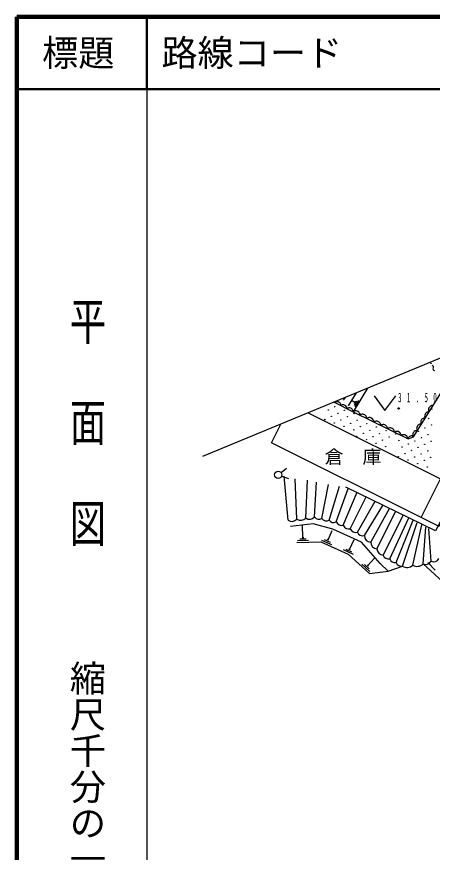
# Model space of a CAD drawing. Units: millimetres, scale not verified. Extents: x 40000 to 680000, y 20000 to 380000.
# Drawn here: x 40000 to 97450, y 264416 to 380000 of the extents above; entities that cross this region are included whole.
import ezdxf
from ezdxf.enums import TextEntityAlignment as Align

# ---------------------------------------------------------------- set-up
doc = ezdxf.new("R2010")
doc.units = ezdxf.units.MM
doc.header["$LTSCALE"] = 1000
for name, color, linetype, lineweight in [('M-BGD', 7, 'Continuous', 25), ('M-BMK-SRVR', 3, 'Continuous', 25), ('M-TTL', 2, 'Continuous', 140), ('M-TTL-BAND', 7, 'Continuous', 25), ('M-TTL-LINE', 7, 'Continuous', 50)]:
    doc.layers.add(name, color=color, linetype=linetype, lineweight=lineweight)
doc.layers.add('M-TTL-TXT', color=7, linetype='Continuous')
doc.styles.add('@ＭＳ ゴシック', font='')
doc.styles.add('ＭＳ ゴシック', font='')
doc.styles.get('@ＭＳ ゴシック').set_extended_font_data('@MS Gothic')
doc.styles.get('ＭＳ ゴシック').set_extended_font_data('MS Gothic')

msp = doc.modelspace()

# ---------------------------------------------------------------- linework, layer by layer
at = {"layer": 'M-BGD'}
for p, q in [((88503, 328606), (86510, 325354)), ((94838, 321906), (99195, 328789)), ((85198, 326942), (85460, 327346)), ((86944, 327960), (85820, 326191)), ((83872, 326688), (86510, 325354)), ((83971, 326638), (83963, 326748)), ((86727, 326639), (86284, 326911)), ((86821, 326792), (86633, 326485)), ((86686, 326265), (87041, 326845)), ((87261, 326898), (86739, 326045)), ((80306, 325210), (98592, 316088)), ((86510, 325354), (94097, 321589)), ((94097, 321589), (94838, 321906)), ((76540, 316937), (77310, 317567)), ((76620, 316447), (77560, 316117)), ((77507, 310358), (76993, 316430)), ((78730, 310508), (78516, 316054)), ((79952, 310657), (80213, 315886)), ((81175, 310807), (81466, 315627)), ((95913, 310719), (98592, 316088)), ((82175, 310584), (83097, 315283)), ((83176, 310361), (84613, 315062)), ((84176, 310138), (85805, 314746)), ((85147, 309658), (87060, 314213)), ((86118, 309179), (88300, 313597)), ((87089, 308699), (89541, 312981)), ((88060, 308219), (90600, 312390)), ((88933, 307316), (91549, 311963)), ((89807, 306413), (92405, 311587)), ((90680, 305510), (93444, 310991)), ((91570, 305005), (94206, 310666)), ((92460, 304500), (94803, 310370)), ((93350, 303995), (95374, 310028)), ((79572, 307931), (79520, 309728)), ((83038, 307625), (83616, 308916)), ((94766, 304146), (96018, 309708)), ((96183, 304297), (96542, 309391)), ((97275, 304674), (96988, 309209)), ((80333, 307553), (78834, 307509)), ((80015, 307744), (79140, 307718)), ((79697, 307934), (79447, 307927)), ((83559, 306954), (82190, 307566)), ((83356, 307264), (82557, 307621)), ((83152, 307574), (82924, 307676)), ((86022, 306289), (86641, 307671)), ((86136, 306238), (85908, 306340)), ((86543, 305618), (85174, 306231)), ((86340, 305928), (85541, 306285)), ((88829, 303272), (87718, 304280)), ((88732, 303630), (88083, 304218)), ((88634, 303988), (88449, 304156)), ((88542, 304072), (89459, 305083)), ((90258, 304370), (91341, 303288))]:
    msp.add_line(p, q, dxfattribs=at)
for points in [[(97386, 331814), (97501, 331752), (97568, 331669), (97588, 331564), (97561, 331436), (97534, 331309), (97554, 331204), (97621, 331121), (97736, 331059)], [(89408, 327547), (90908, 325547), (92408, 327547)], [(84819, 326209), (84811, 326320), (84786, 326396), (84744, 326482), (84668, 326584), (84574, 326652), (84473, 326704), (84362, 326738), (84235, 326739), (84141, 326722), (84065, 326697), (83971, 326638)], [(85667, 325781), (85659, 325891), (85633, 325968), (85591, 326053), (85515, 326155), (85422, 326224), (85320, 326275), (85210, 326310), (85083, 326310), (84989, 326294), (84913, 326268), (84819, 326209)], [(97566, 326215), (97443, 326218), (97356, 326198), (97258, 326161), (97137, 326088), (97052, 325993), (96985, 325886), (96935, 325769), (96921, 325629), (96929, 325524), (96949, 325437), (97004, 325328)], [(86514, 325352), (86506, 325462), (86481, 325539), (86439, 325624), (86363, 325727), (86270, 325795), (86168, 325846), (86058, 325881), (85930, 325881), (85837, 325865), (85760, 325840), (85667, 325781)], [(87451, 324887), (87441, 325009), (87413, 325094), (87365, 325188), (87280, 325300), (87177, 325375), (87064, 325431), (86942, 325468), (86801, 325468), (86698, 325449), (86613, 325420), (86510, 325354)], [(88391, 324421), (88381, 324543), (88353, 324627), (88306, 324721), (88221, 324833), (88117, 324908), (88005, 324964), (87882, 325001), (87741, 325001), (87638, 324982), (87554, 324953), (87451, 324887)], [(97004, 325328), (96887, 325330), (96805, 325312), (96711, 325276), (96596, 325207), (96515, 325116), (96451, 325015), (96404, 324903), (96390, 324769), (96398, 324670), (96417, 324587), (96469, 324483)], [(95913, 310719), (75216, 321044), (76510, 323637)], [(89377, 323932), (89366, 324059), (89337, 324148), (89287, 324246), (89198, 324364), (89090, 324442), (88971, 324501), (88843, 324540), (88696, 324540), (88588, 324520), (88499, 324490), (88391, 324421)], [(90317, 323465), (90307, 323587), (90279, 323671), (90232, 323765), (90147, 323877), (90043, 323952), (89930, 324008), (89808, 324045), (89667, 324045), (89564, 324026), (89480, 323998), (89377, 323932)], [(95934, 323638), (95812, 323641), (95725, 323621), (95627, 323584), (95506, 323511), (95421, 323416), (95353, 323309), (95304, 323192), (95290, 323052), (95298, 322947), (95317, 322860), (95372, 322751)], [(96469, 324483), (96352, 324485), (96270, 324467), (96176, 324431), (96061, 324362), (95980, 324271), (95916, 324170), (95869, 324058), (95855, 323924), (95863, 323825), (95882, 323742), (95934, 323638)], [(91258, 322998), (91248, 323120), (91219, 323204), (91172, 323298), (91087, 323411), (90984, 323485), (90871, 323542), (90749, 323579), (90608, 323578), (90505, 323559), (90420, 323531), (90317, 323465)], [(92198, 322531), (92188, 322653), (92160, 322738), (92113, 322831), (92028, 322944), (91924, 323019), (91812, 323075), (91689, 323112), (91548, 323112), (91445, 323092), (91361, 323064), (91258, 322998)], [(93139, 322064), (93129, 322186), (93101, 322271), (93053, 322365), (92968, 322477), (92865, 322552), (92752, 322608), (92630, 322645), (92489, 322645), (92386, 322626), (92301, 322597), (92198, 322531)], [(95372, 322751), (95256, 322753), (95173, 322735), (95080, 322699), (94965, 322630), (94884, 322539), (94819, 322438), (94772, 322326), (94759, 322192), (94767, 322093), (94785, 322010), (94838, 321906)], [(94079, 321598), (94069, 321720), (94041, 321804), (93994, 321898), (93909, 322010), (93805, 322085), (93693, 322141), (93570, 322178), (93430, 322178), (93326, 322159), (93242, 322130), (93139, 322064)], [(94832, 321904), (94757, 321958), (94694, 321983), (94616, 322002), (94509, 322009), (94414, 321986), (94326, 321948), (94244, 321895), (94175, 321814), (94135, 321744), (94110, 321681), (94097, 321589)], [(101127, 318795), (101260, 315167), (97873, 308860), (85505, 314917)], [(98592, 316088), (101096, 314839), (98418, 309470), (95913, 310719)], [(90258, 304370), (87653, 307321), (83718, 309122), (80973, 309843), (77846, 309483)], [(78702, 307255), (82056, 307353), (85809, 305673), (88760, 302996), (91341, 303288), (93350, 303995)], [(107415, 303085), (102611, 300289), (100474, 300387), (96183, 304297)], [(97847, 303438), (96836, 304523)]]:
    msp.add_lwpolyline(points, dxfattribs=at)
for centre, radius in [((97284, 332034), 27), ((83973, 326040), 25), ((83070, 325612), 25), ((84401, 325136), 25), ((85305, 325564), 25), ((86637, 325088), 25), ((92798, 325808), 100), ((92798, 325808), 60), ((92798, 325808), 20), ((97387, 325752), 25), ((82594, 324281), 25), ((83498, 324709), 25), ((83925, 323805), 25), ((84829, 324233), 25), ((85733, 324661), 25), ((86161, 323757), 25), ((87065, 324185), 25), ((88397, 323709), 25), ((96911, 324421), 25), ((85257, 323329), 25), ((86589, 322853), 25), ((87493, 323281), 25), ((88824, 322805), 25), ((89728, 323233), 25), ((91060, 322757), 25), ((95531, 322661), 25), ((96435, 323089), 25), ((97339, 323517), 25), ((87017, 321949), 25), ((87921, 322377), 25), ((88349, 321473), 25), ((89252, 321901), 25), ((90156, 322329), 25), ((90584, 321425), 25), ((91488, 321853), 25), ((92392, 322281), 25), ((92820, 321377), 25), ((95055, 321329), 25), ((95959, 321757), 25), ((96863, 322185), 25), ((89680, 320997), 25), ((91012, 320521), 25), ((93248, 320473), 25), ((94151, 320901), 25), ((95483, 320425), 25), ((96387, 320853), 25), ((97291, 321281), 25), ((92772, 319142), 25), ((93675, 319569), 25), ((94579, 319997), 25), ((95007, 319094), 25), ((95911, 319521), 25), ((96815, 319949), 25), ((97243, 319046), 25), ((94103, 318666), 25), ((95435, 318190), 25), ((96339, 318618), 25), ((76152, 316621), 500), ((96767, 317714), 25)]:
    msp.add_circle(centre, radius, dxfattribs=at)
for centre, radius, start, end in [((78040, 311075), 893, 233.36546, 320.57109), ((79263, 311224), 893, 233.36546, 320.57109), ((80485, 311374), 893, 233.36546, 320.57109), ((81792, 311220), 743, 213.83739, 301.04301), ((82793, 310997), 743, 213.83739, 301.04301), ((83793, 310775), 743, 213.83739, 301.04301), ((84913, 310408), 785, 200.1068, 287.31236), ((85884, 309928), 785, 200.1068, 287.31236), ((86855, 309449), 785, 200.1068, 287.31236), ((87826, 308969), 785, 200.1068, 287.31236), ((88974, 308229), 914, 180.63367, 267.45201), ((89847, 307326), 914, 180.63367, 267.45201), ((90721, 306423), 914, 180.63367, 267.45201), ((91390, 305725), 742, 196.82359, 284.02922), ((92280, 305220), 742, 196.82359, 284.02922), ((93170, 304715), 742, 196.82359, 284.02922), ((93964, 304955), 1140, 237.3958, 314.75969), ((95381, 305106), 1140, 237.3958, 314.75969), ((96531, 305059), 838, 245.46538, 332.67101), ((97623, 305436), 838, 245.46538, 332.67101)]:
    msp.add_arc(centre, radius, start, end, dxfattribs=at)
at = {"layer": 'M-BMK-SRVR'}
msp.add_line((98991, 332952), (65663, 319144), dxfattribs=at)
at = {"layer": 'M-TTL'}
for p, q in [((40000, 380000), (40000, 20000)), ((680000, 380000), (40000, 380000))]:
    msp.add_line(p, q, dxfattribs=at)
at = {"layer": 'M-TTL-BAND'}
msp.add_line((58000, 370000), (58000, 20000), dxfattribs=at)
at = {"layer": 'M-TTL-LINE'}
for p, q in [((58000, 380000), (58000, 370000)), ((40000, 370000), (680000, 370000))]:
    msp.add_line(p, q, dxfattribs=at)

# ---------------------------------------------------------------- texts
at = {"layer": 'M-BGD', "style": 'ＭＳ ゴシック', "width": 1.05}
msp.add_text('倉\u3000庫', height=1833, dxfattribs=at).set_placement((82549, 317659), align=Align.BOTTOM_LEFT)
at = {"layer": 'M-BGD', "insert": (92721, 326652), "char_height": 1320, "attachment_point": 7, "style": 'ＭＳ ゴシック'}
msp.add_mtext('\\T2.51;\\W0.45;31.50', dxfattribs=at)
at = {"layer": 'M-TTL-BAND', "style": '@ＭＳ ゴシック', "width": 1.4}
msp.add_text('平  面  図', height=3666, rotation=270, dxfattribs=at).set_placement((49777, 306475), align=Align.MIDDLE_RIGHT)
at = {"layer": 'M-TTL-BAND', "style": '@ＭＳ ゴシック'}
msp.add_text('縮尺千分の一', height=3666, rotation=270, dxfattribs=at).set_placement((49777, 261030), align=Align.MIDDLE_RIGHT)
at = {"layer": 'M-TTL-TXT', "style": 'ＭＳ ゴシック'}
msp.add_text('標題', height=3666, dxfattribs=at).set_placement((48500, 375000), align=Align.MIDDLE_CENTER)
msp.add_text('路線コード', height=3666, dxfattribs=at).set_placement((60000, 375000), align=Align.MIDDLE_LEFT)

doc.saveas('drawing.dxf')
